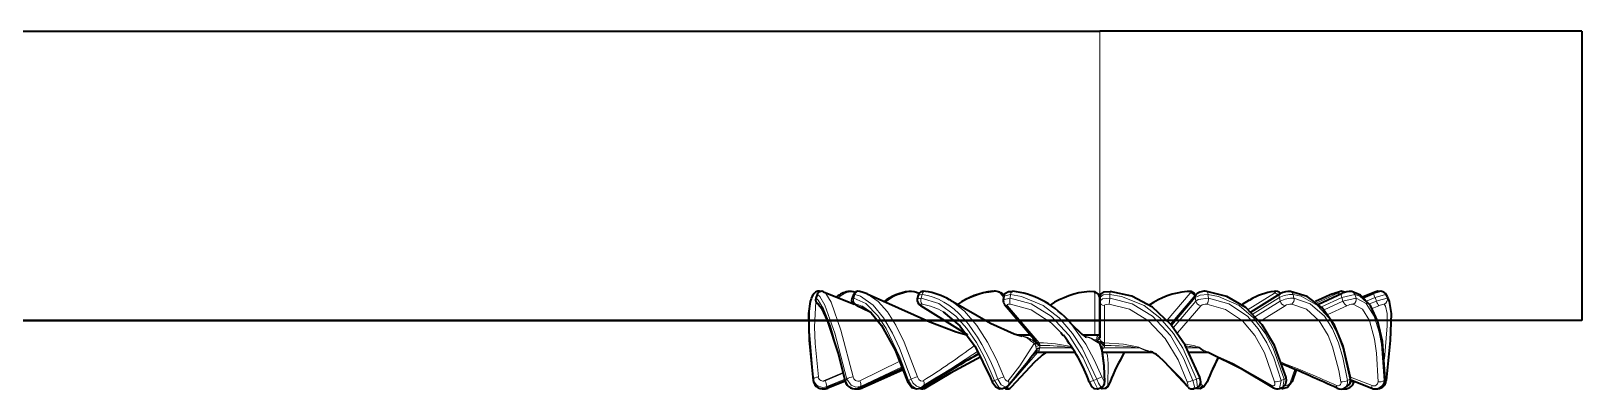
# Model space of a CAD drawing. Extents: x 145 to 857, y 42 to 790.
# Drawn here: x 442.71 to 458.79, y 372.99 to 376.7 of the extents above; entities that cross this region are included whole.
import ezdxf

# ---------------------------------------------------------------- set-up
doc = ezdxf.new("R2010")
doc.units = 0

msp = doc.modelspace()

# ---------------------------------------------------------------- linework, layer by layer
at = {"color": 7, "lineweight": 35}
for p, q in [((397.412, 376.697), (453.792, 376.697)), ((453.792, 373.697), (397.412, 373.697)), ((397.412, 373.697), (453.792, 373.697))]:
    msp.add_line(p, q, dxfattribs=at)
at = {"color": 7, "lineweight": 13, "ltscale": 0.075}
msp.add_line((453.792, 376.697), (453.792, 373.697), dxfattribs=at)
at = {"color": 7, "lineweight": 35, "ltscale": 0.125}
for p, q in [((458.792, 376.697), (453.792, 376.697)), ((458.792, 373.697), (453.792, 373.697)), ((458.792, 373.697), (453.792, 373.697))]:
    msp.add_line(p, q, dxfattribs=at)
at = {"color": 7, "lineweight": 35, "ltscale": 0.075}
msp.add_line((458.792, 376.697), (458.792, 373.697), dxfattribs=at)
at = {"color": 7, "lineweight": 35, "ltscale": 0.000807989}
msp.add_line((450.8, 373.923), (450.79, 373.893), dxfattribs=at)
at = {"color": 7, "lineweight": 35, "ltscale": 0.001002}
msp.add_line((450.862, 373.968), (450.847, 373.93), dxfattribs=at)
at = {"color": 7, "lineweight": 13, "ltscale": 6.22439e-05}
msp.add_line((450.85, 373.93), (450.847, 373.93), dxfattribs=at)
at = {"color": 7, "lineweight": 13, "ltscale": 0.001003}
msp.add_line((450.864, 373.967), (450.85, 373.93), dxfattribs=at)
at = {"color": 7, "lineweight": 13, "ltscale": 5.97095e-05}
msp.add_line((450.862, 373.968), (450.864, 373.967), dxfattribs=at)
at = {"color": 7, "lineweight": 13, "ltscale": 3.154e-05}
msp.add_line((450.927, 373.996), (450.928, 373.995), dxfattribs=at)
at = {"color": 7, "lineweight": 35, "ltscale": 0.008547}
msp.add_line((450.929, 373.995), (451.246, 373.867), dxfattribs=at)
at = {"color": 7, "lineweight": 35, "ltscale": 0.000986299}
msp.add_line((451.238, 373.965), (451.225, 373.928), dxfattribs=at)
at = {"color": 7, "lineweight": 13, "ltscale": 0.000986523}
msp.add_line((451.254, 373.967), (451.241, 373.93), dxfattribs=at)
at = {"color": 7, "lineweight": 35, "ltscale": 0.000948311}
for p, q in [((451.34, 373.988), (451.303, 373.998)), ((456.244, 373.988), (456.281, 373.998))]:
    msp.add_line(p, q, dxfattribs=at)
at = {"color": 7, "lineweight": 35, "ltscale": 0.001059}
for p, q in [((451.379, 373.973), (451.34, 373.988)), ((456.205, 373.973), (456.244, 373.988))]:
    msp.add_line(p, q, dxfattribs=at)
at = {"color": 7, "lineweight": 35, "ltscale": 0.000962949}
msp.add_line((451.909, 373.958), (451.9, 373.921), dxfattribs=at)
at = {"color": 7, "lineweight": 13, "ltscale": 0.001056}
msp.add_line((451.941, 373.93), (451.9, 373.921), dxfattribs=at)
at = {"color": 7, "lineweight": 13, "ltscale": 0.000391014}
msp.add_line((451.915, 373.972), (451.901, 373.98), dxfattribs=at)
at = {"color": 7, "lineweight": 13, "ltscale": 0.001048}
msp.add_line((451.909, 373.958), (451.95, 373.967), dxfattribs=at)
at = {"color": 7, "lineweight": 13, "ltscale": 0.000962981}
msp.add_line((451.95, 373.967), (451.941, 373.93), dxfattribs=at)
at = {"color": 7, "lineweight": 35, "ltscale": 0.000257241}
for p, q in [((452.243, 373.906), (452.234, 373.912)), ((455.341, 373.906), (455.35, 373.912))]:
    msp.add_line(p, q, dxfattribs=at)
at = {"color": 7, "lineweight": 13, "ltscale": 0.000209697}
msp.add_line((452.683, 373.999), (452.69, 373.995), dxfattribs=at)
at = {"color": 7, "lineweight": 13, "ltscale": 0.001386}
msp.add_line((452.794, 373.938), (452.758, 373.98), dxfattribs=at)
at = {"color": 7, "lineweight": 35, "ltscale": 0.000299729}
msp.add_line((452.799, 373.958), (452.791, 373.967), dxfattribs=at)
at = {"color": 7, "lineweight": 35, "ltscale": 0.000940671}
msp.add_line((452.796, 373.947), (452.791, 373.91), dxfattribs=at)
at = {"color": 7, "lineweight": 13, "ltscale": 0.001884}
msp.add_line((452.863, 373.93), (452.791, 373.91), dxfattribs=at)
at = {"color": 7, "lineweight": 13, "ltscale": 0.001866}
msp.add_line((452.796, 373.948), (452.868, 373.967), dxfattribs=at)
at = {"color": 7, "lineweight": 13, "ltscale": 0.000943004}
msp.add_line((452.868, 373.967), (452.863, 373.93), dxfattribs=at)
at = {"color": 7, "lineweight": 13, "ltscale": 8.88816e-05}
msp.add_line((453.684, 373.999), (453.685, 373.995), dxfattribs=at)
at = {"color": 7, "lineweight": 13, "ltscale": 0.010844}
msp.add_line((453.742, 373.546), (453.74, 373.98), dxfattribs=at)
at = {"color": 7, "lineweight": 35, "ltscale": 0.000931549}
msp.add_line((453.792, 373.934), (453.792, 373.897), dxfattribs=at)
at = {"color": 7, "lineweight": 35, "ltscale": 0.009737}
msp.add_line((453.792, 373.544), (453.792, 373.934), dxfattribs=at)
at = {"color": 7, "lineweight": 35, "ltscale": 0.009522}
msp.add_line((453.792, 373.897), (453.792, 373.516), dxfattribs=at)
at = {"color": 7, "lineweight": 13, "ltscale": 0.001623}
msp.add_line((453.89, 373.866), (453.898, 373.93), dxfattribs=at)
at = {"color": 7, "lineweight": 13, "ltscale": 0.000788781}
msp.add_line((453.898, 373.967), (453.9, 373.999), dxfattribs=at)
at = {"color": 7, "lineweight": 13, "ltscale": 0.000936217}
msp.add_line((453.898, 373.967), (453.898, 373.93), dxfattribs=at)
at = {"color": 7, "lineweight": 13, "ltscale": 0.009168}
msp.add_line((454.49, 373.701), (454.728, 373.98), dxfattribs=at)
at = {"color": 7, "lineweight": 35, "ltscale": 0.010163}
msp.add_line((454.528, 373.659), (454.793, 373.967), dxfattribs=at)
at = {"color": 7, "lineweight": 13, "ltscale": 0.009426}
msp.add_line((454.538, 373.647), (454.783, 373.934), dxfattribs=at)
at = {"color": 7, "lineweight": 13, "ltscale": 0.008928}
msp.add_line((454.788, 373.897), (454.556, 373.625), dxfattribs=at)
at = {"color": 7, "lineweight": 13, "ltscale": 0.000152576}
msp.add_line((454.697, 373.999), (454.692, 373.995), dxfattribs=at)
at = {"color": 7, "lineweight": 13, "ltscale": 0.000939914}
msp.add_line((454.783, 373.934), (454.788, 373.897), dxfattribs=at)
at = {"color": 7, "lineweight": 13, "ltscale": 0.000946146}
msp.add_line((454.914, 373.967), (454.92, 373.93), dxfattribs=at)
at = {"color": 7, "lineweight": 35, "ltscale": 0.002151}
msp.add_line((455.341, 373.906), (455.267, 373.862), dxfattribs=at)
at = {"color": 7, "lineweight": 13, "ltscale": 0.007965}
msp.add_line((455.332, 373.812), (455.603, 373.98), dxfattribs=at)
at = {"color": 7, "lineweight": 35, "ltscale": 0.008998}
msp.add_line((455.361, 373.786), (455.666, 373.976), dxfattribs=at)
at = {"color": 7, "lineweight": 13, "ltscale": 0.008003}
msp.add_line((455.383, 373.765), (455.655, 373.934), dxfattribs=at)
at = {"color": 7, "lineweight": 13, "ltscale": 0.007522}
msp.add_line((455.664, 373.897), (455.408, 373.738), dxfattribs=at)
at = {"color": 7, "lineweight": 13, "ltscale": 0.000232526}
msp.add_line((455.6, 373.999), (455.591, 373.995), dxfattribs=at)
at = {"color": 7, "lineweight": 13, "ltscale": 0.00096073}
msp.add_line((455.655, 373.934), (455.664, 373.897), dxfattribs=at)
at = {"color": 7, "lineweight": 13, "ltscale": 0.000967825}
msp.add_line((455.796, 373.967), (455.806, 373.93), dxfattribs=at)
at = {"color": 7, "lineweight": 35, "ltscale": 0.004863}
msp.add_line((456.205, 373.973), (456.028, 373.893), dxfattribs=at)
at = {"color": 7, "lineweight": 13, "ltscale": 0.005951}
msp.add_line((456.043, 373.88), (456.259, 373.98), dxfattribs=at)
at = {"color": 7, "lineweight": 35, "ltscale": 0.006752}
msp.add_line((456.06, 373.866), (456.305, 373.979), dxfattribs=at)
at = {"color": 7, "lineweight": 13, "ltscale": 0.005789}
msp.add_line((456.091, 373.837), (456.301, 373.934), dxfattribs=at)
at = {"color": 7, "lineweight": 13, "ltscale": 0.005365}
msp.add_line((456.314, 373.897), (456.119, 373.807), dxfattribs=at)
at = {"color": 7, "lineweight": 13, "ltscale": 0.00073942}
msp.add_line((456.244, 373.988), (456.273, 373.995), dxfattribs=at)
at = {"color": 7, "lineweight": 13, "ltscale": 0.003459}
msp.add_line((456.301, 373.934), (456.436, 373.967), dxfattribs=at)
at = {"color": 7, "lineweight": 13, "ltscale": 0.000983886}
msp.add_line((456.301, 373.934), (456.314, 373.897), dxfattribs=at)
at = {"color": 7, "lineweight": 13, "ltscale": 0.003465}
msp.add_line((456.449, 373.93), (456.314, 373.897), dxfattribs=at)
at = {"color": 7, "lineweight": 13, "ltscale": 0.000990692}
msp.add_line((456.436, 373.967), (456.449, 373.93), dxfattribs=at)
at = {"color": 7, "lineweight": 35, "ltscale": 0.003585}
msp.add_line((456.655, 373.995), (456.522, 373.941), dxfattribs=at)
at = {"color": 7, "lineweight": 13, "ltscale": 0.002593}
msp.add_line((456.522, 373.941), (456.618, 373.98), dxfattribs=at)
at = {"color": 7, "lineweight": 35, "ltscale": 0.002905}
msp.add_line((456.528, 373.936), (456.635, 373.98), dxfattribs=at)
at = {"color": 7, "lineweight": 13, "ltscale": 0.002204}
msp.add_line((456.564, 373.901), (456.646, 373.934), dxfattribs=at)
at = {"color": 7, "lineweight": 13, "ltscale": 0.001904}
msp.add_line((456.66, 373.897), (456.589, 373.868), dxfattribs=at)
at = {"color": 7, "lineweight": 13, "ltscale": 0.001018}
msp.add_line((456.618, 373.98), (456.656, 373.996), dxfattribs=at)
at = {"color": 7, "lineweight": 13, "ltscale": 0.000184025}
msp.add_line((456.624, 373.976), (456.618, 373.98), dxfattribs=at)
at = {"color": 7, "lineweight": 13, "ltscale": 0.00099873}
msp.add_line((456.646, 373.934), (456.66, 373.897), dxfattribs=at)
at = {"color": 7, "lineweight": 13, "ltscale": 0.001004}
msp.add_line((456.757, 373.967), (456.771, 373.93), dxfattribs=at)
at = {"color": 7, "lineweight": 35, "ltscale": 0.00080823}
msp.add_line((456.784, 373.923), (456.794, 373.893), dxfattribs=at)
at = {"color": 7, "lineweight": 35, "ltscale": 0.003623}
msp.add_line((451.273, 373.851), (451.405, 373.791), dxfattribs=at)
at = {"color": 7, "lineweight": 13, "ltscale": 0.003448}
msp.add_line((451.278, 373.85), (451.403, 373.792), dxfattribs=at)
at = {"color": 7, "lineweight": 13, "ltscale": 0.000342896}
msp.add_line((451.945, 373.85), (451.932, 373.854), dxfattribs=at)
at = {"color": 7, "lineweight": 35, "ltscale": 0.014264}
msp.add_line((451.932, 373.854), (452.416, 373.553), dxfattribs=at)
at = {"color": 7, "lineweight": 13, "ltscale": 0.013687}
msp.add_line((451.945, 373.85), (452.41, 373.562), dxfattribs=at)
at = {"color": 7, "lineweight": 35, "ltscale": 0.012537}
msp.add_line((452.805, 373.864), (453.131, 373.484), dxfattribs=at)
at = {"color": 7, "lineweight": 13, "ltscale": 0.012673}
msp.add_line((452.835, 373.85), (453.165, 373.466), dxfattribs=at)
at = {"color": 7, "lineweight": 13, "ltscale": 0.009604}
msp.add_line((453.84, 373.85), (453.842, 373.466), dxfattribs=at)
at = {"color": 7, "lineweight": 13, "ltscale": 0.00927}
msp.add_line((454.839, 373.85), (454.599, 373.568), dxfattribs=at)
at = {"color": 7, "lineweight": 13, "ltscale": 0.007681}
msp.add_line((455.713, 373.85), (455.452, 373.688), dxfattribs=at)
at = {"color": 7, "lineweight": 13, "ltscale": 0.00542}
msp.add_line((456.354, 373.85), (456.157, 373.759), dxfattribs=at)
at = {"color": 7, "lineweight": 13, "ltscale": 0.00185}
msp.add_line((456.687, 373.85), (456.618, 373.822), dxfattribs=at)
at = {"color": 7, "lineweight": 35, "ltscale": 0.04}
msp.add_line((453.792, 373.697), (452.192, 373.697), dxfattribs=at)
msp.add_line((453.792, 373.697), (452.192, 373.697), dxfattribs=at)
at = {"color": 7, "lineweight": 35, "ltscale": 0.00101}
msp.add_line((453.388, 373.573), (453.414, 373.543), dxfattribs=at)
at = {"color": 7, "lineweight": 35, "ltscale": 0.001348}
msp.add_line((453.493, 373.666), (453.457, 373.706), dxfattribs=at)
at = {"color": 7, "lineweight": 35, "ltscale": 0.039999}
msp.add_line((455.392, 373.697), (453.792, 373.697), dxfattribs=at)
msp.add_line((455.392, 373.697), (453.792, 373.697), dxfattribs=at)
at = {"color": 7, "lineweight": 13, "ltscale": 0.003397}
msp.add_line((453.077, 373.546), (452.941, 373.546), dxfattribs=at)
at = {"color": 7, "lineweight": 35, "ltscale": 0.00331}
msp.add_line((453.079, 373.544), (452.946, 373.544), dxfattribs=at)
at = {"color": 7, "lineweight": 13, "ltscale": 0.000492427}
msp.add_line((452.951, 373.543), (452.971, 373.542), dxfattribs=at)
at = {"color": 7, "lineweight": 13, "ltscale": 0.002763}
msp.add_line((453.081, 373.542), (452.971, 373.542), dxfattribs=at)
at = {"color": 7, "lineweight": 13, "ltscale": 0.000365451}
msp.add_line((453.08, 373.496), (453.065, 373.496), dxfattribs=at)
at = {"color": 7, "lineweight": 13, "ltscale": 0.000575256}
msp.add_line((453.103, 373.496), (453.08, 373.496), dxfattribs=at)
at = {"color": 7, "lineweight": 13, "ltscale": 0.000542227}
msp.add_line((453.08, 373.496), (453.1, 373.489), dxfattribs=at)
at = {"color": 7, "lineweight": 13, "ltscale": 9.69684e-05}
msp.add_line((453.1, 373.489), (453.101, 373.492), dxfattribs=at)
at = {"color": 7, "lineweight": 35, "ltscale": 0.000612081}
msp.add_line((453.12, 373.474), (453.1, 373.489), dxfattribs=at)
at = {"color": 7, "lineweight": 13, "ltscale": 0.000112608}
msp.add_line((453.103, 373.496), (453.101, 373.492), dxfattribs=at)
at = {"color": 7, "lineweight": 13, "ltscale": 0.000329152}
msp.add_line((453.103, 373.496), (453.111, 373.507), dxfattribs=at)
at = {"color": 7, "lineweight": 13, "ltscale": 0.000354117}
msp.add_line((453.103, 373.496), (453.117, 373.5), dxfattribs=at)
at = {"color": 7, "lineweight": 13, "ltscale": 0.000244788}
msp.add_line((453.104, 373.464), (453.112, 373.458), dxfattribs=at)
at = {"color": 7, "lineweight": 13, "ltscale": 0.00032714}
msp.add_line((453.112, 373.458), (453.121, 373.449), dxfattribs=at)
at = {"color": 7, "lineweight": 35, "ltscale": 0.000217625}
msp.add_line((453.121, 373.474), (453.128, 373.469), dxfattribs=at)
at = {"color": 7, "lineweight": 13, "ltscale": 0.000553808}
msp.add_line((453.14, 373.461), (453.121, 373.449), dxfattribs=at)
at = {"color": 7, "lineweight": 35, "ltscale": 0.000365297}
msp.add_line((453.14, 373.461), (453.128, 373.469), dxfattribs=at)
at = {"color": 7, "lineweight": 13, "ltscale": 0.000897186}
msp.add_line((453.166, 373.439), (453.131, 373.429), dxfattribs=at)
at = {"color": 7, "lineweight": 13, "ltscale": 0.000818168}
msp.add_line((453.131, 373.429), (453.137, 373.397), dxfattribs=at)
at = {"color": 7, "lineweight": 35, "ltscale": 0.000655116}
msp.add_line((453.16, 373.444), (453.14, 373.461), dxfattribs=at)
at = {"color": 7, "lineweight": 13, "ltscale": 0.00018453}
msp.add_line((453.165, 373.466), (453.158, 373.467), dxfattribs=at)
at = {"color": 7, "lineweight": 35, "ltscale": 0.000195469}
msp.add_line((453.16, 373.444), (453.166, 373.439), dxfattribs=at)
at = {"color": 7, "lineweight": 13, "ltscale": 0.000494211}
msp.add_line((453.168, 373.408), (453.164, 373.388), dxfattribs=at)
at = {"color": 7, "lineweight": 13, "ltscale": 0.000103785}
msp.add_line((453.171, 373.439), (453.167, 373.439), dxfattribs=at)
at = {"color": 7, "lineweight": 13, "ltscale": 0.000118796}
msp.add_line((453.169, 373.412), (453.168, 373.408), dxfattribs=at)
at = {"color": 7, "lineweight": 13, "ltscale": 0.008475}
msp.add_line((453.169, 373.412), (453.508, 373.412), dxfattribs=at)
at = {"color": 7, "lineweight": 13, "ltscale": 0.000484505}
msp.add_line((453.171, 373.439), (453.19, 373.439), dxfattribs=at)
at = {"color": 7, "lineweight": 13, "ltscale": 0.000173977}
msp.add_line((453.19, 373.439), (453.197, 373.438), dxfattribs=at)
at = {"color": 7, "lineweight": 13, "ltscale": 0.003177}
msp.add_line((453.742, 373.546), (453.615, 373.546), dxfattribs=at)
at = {"color": 7, "lineweight": 35, "ltscale": 0.004366}
msp.add_line((453.792, 373.544), (453.617, 373.544), dxfattribs=at)
at = {"color": 7, "lineweight": 13, "ltscale": 0.003934}
msp.add_line((453.779, 373.542), (453.622, 373.542), dxfattribs=at)
at = {"color": 7, "lineweight": 13, "ltscale": 0.001528}
msp.add_line((453.725, 373.496), (453.777, 373.464), dxfattribs=at)
at = {"color": 7, "lineweight": 13, "ltscale": 0.000308231}
msp.add_line((453.737, 373.496), (453.725, 373.496), dxfattribs=at)
at = {"color": 7, "lineweight": 13, "ltscale": 0.000617218}
msp.add_line((453.762, 373.496), (453.737, 373.496), dxfattribs=at)
at = {"color": 7, "lineweight": 13, "ltscale": 0.000665593}
msp.add_line((453.737, 373.496), (453.763, 373.489), dxfattribs=at)
at = {"color": 7, "lineweight": 13, "ltscale": 5.34276e-05}
msp.add_line((453.742, 373.544), (453.742, 373.546), dxfattribs=at)
at = {"color": 7, "lineweight": 13, "ltscale": 0.000404358}
msp.add_line((453.762, 373.496), (453.762, 373.513), dxfattribs=at)
at = {"color": 7, "lineweight": 13, "ltscale": 9.99713e-05}
msp.add_line((453.762, 373.496), (453.762, 373.492), dxfattribs=at)
at = {"color": 7, "lineweight": 13, "ltscale": 9.68332e-05}
msp.add_line((453.763, 373.489), (453.762, 373.492), dxfattribs=at)
at = {"color": 7, "lineweight": 35, "ltscale": 0.000702497}
msp.add_line((453.787, 373.474), (453.763, 373.489), dxfattribs=at)
at = {"color": 7, "lineweight": 13, "ltscale": 0.000234625}
msp.add_line((453.772, 373.552), (453.781, 373.551), dxfattribs=at)
at = {"color": 7, "lineweight": 13, "ltscale": 0.0002656}
msp.add_line((453.777, 373.464), (453.786, 373.458), dxfattribs=at)
at = {"color": 7, "lineweight": 13, "ltscale": 0.00032398}
msp.add_line((453.792, 373.544), (453.779, 373.542), dxfattribs=at)
at = {"color": 7, "lineweight": 13, "ltscale": 0.0003168}
msp.add_line((453.779, 373.542), (453.792, 373.542), dxfattribs=at)
at = {"color": 7, "lineweight": 13, "ltscale": 0.000298641}
msp.add_line((453.791, 373.544), (453.781, 373.551), dxfattribs=at)
at = {"color": 7, "lineweight": 35, "ltscale": 8.10334e-05}
msp.add_line((453.79, 373.544), (453.786, 373.545), dxfattribs=at)
at = {"color": 7, "lineweight": 13, "ltscale": 0.000370349}
msp.add_line((453.796, 373.469), (453.786, 373.458), dxfattribs=at)
at = {"color": 7, "lineweight": 13, "ltscale": 0.000359878}
msp.add_line((453.786, 373.458), (453.797, 373.449), dxfattribs=at)
at = {"color": 7, "lineweight": 13, "ltscale": 0.00052441}
msp.add_line((453.787, 373.474), (453.804, 373.487), dxfattribs=at)
at = {"color": 7, "lineweight": 35, "ltscale": 0.000236686}
msp.add_line((453.788, 373.474), (453.796, 373.469), dxfattribs=at)
at = {"color": 7, "lineweight": 35, "ltscale": 0.00038327}
msp.add_line((453.809, 373.461), (453.796, 373.469), dxfattribs=at)
at = {"color": 7, "lineweight": 13, "ltscale": 0.000418114}
msp.add_line((453.809, 373.461), (453.797, 373.449), dxfattribs=at)
at = {"color": 7, "lineweight": 35, "ltscale": 0.000661051}
msp.add_line((453.829, 373.444), (453.809, 373.461), dxfattribs=at)
at = {"color": 7, "lineweight": 13, "ltscale": 0.000732956}
msp.add_line((453.836, 373.439), (453.809, 373.429), dxfattribs=at)
at = {"color": 7, "lineweight": 13, "ltscale": 0.000320957}
msp.add_line((453.827, 373.408), (453.814, 373.407), dxfattribs=at)
at = {"color": 7, "lineweight": 13, "ltscale": 0.000371352}
msp.add_line((453.827, 373.408), (453.816, 373.397), dxfattribs=at)
at = {"color": 7, "lineweight": 13, "ltscale": 0.000166742}
msp.add_line((453.832, 373.412), (453.827, 373.408), dxfattribs=at)
at = {"color": 7, "lineweight": 13, "ltscale": 0.000585033}
msp.add_line((453.829, 373.444), (453.834, 373.467), dxfattribs=at)
at = {"color": 7, "lineweight": 35, "ltscale": 0.000200363}
msp.add_line((453.829, 373.444), (453.836, 373.439), dxfattribs=at)
at = {"color": 7, "lineweight": 13, "ltscale": 0.009237}
msp.add_line((454.202, 373.412), (453.832, 373.412), dxfattribs=at)
at = {"color": 7, "lineweight": 13, "ltscale": 0.000193618}
msp.add_line((453.842, 373.466), (453.834, 373.467), dxfattribs=at)
at = {"color": 7, "lineweight": 35, "ltscale": 0.0001091}
msp.add_line((453.841, 373.439), (453.836, 373.439), dxfattribs=at)
at = {"color": 7, "lineweight": 13, "ltscale": 0.000681036}
msp.add_line((453.841, 373.439), (453.842, 373.466), dxfattribs=at)
at = {"color": 7, "lineweight": 13, "ltscale": 0.000510443}
msp.add_line((453.841, 373.439), (453.861, 373.439), dxfattribs=at)
at = {"color": 7, "lineweight": 13, "ltscale": 0.000182368}
msp.add_line((453.861, 373.439), (453.868, 373.438), dxfattribs=at)
at = {"color": 7, "lineweight": 13, "ltscale": 0.000222666}
msp.add_line((454.202, 373.412), (454.21, 373.414), dxfattribs=at)
at = {"color": 7, "lineweight": 13, "ltscale": 0.003185}
msp.add_line((454.823, 373.412), (454.695, 373.412), dxfattribs=at)
at = {"color": 7, "lineweight": 13, "ltscale": 0.000265548}
msp.add_line((454.823, 373.412), (454.833, 373.414), dxfattribs=at)
at = {"color": 7, "lineweight": 13, "ltscale": 0.011573}
msp.add_line((451.72, 373.274), (451.304, 373.072), dxfattribs=at)
at = {"color": 7, "lineweight": 13, "ltscale": 0.012128}
msp.add_line((452.828, 372.998), (453.145, 373.365), dxfattribs=at)
at = {"color": 7, "lineweight": 13, "ltscale": 0.001573}
msp.add_line((453.089, 373.33), (453.133, 373.375), dxfattribs=at)
at = {"color": 7, "lineweight": 13, "ltscale": 0.001134}
msp.add_line((453.137, 373.395), (453.11, 373.358), dxfattribs=at)
at = {"color": 7, "lineweight": 13, "ltscale": 0.000537132}
msp.add_line((453.129, 373.365), (453.15, 373.367), dxfattribs=at)
at = {"color": 7, "lineweight": 35, "ltscale": 0.000991058}
msp.add_line((453.168, 373.364), (453.129, 373.364), dxfattribs=at)
at = {"color": 7, "lineweight": 13, "ltscale": 0.00012148}
msp.add_line((453.13, 373.365), (453.133, 373.369), dxfattribs=at)
at = {"color": 7, "lineweight": 13, "ltscale": 0.000513363}
msp.add_line((453.137, 373.395), (453.133, 373.375), dxfattribs=at)
at = {"color": 7, "lineweight": 13, "ltscale": 0.000154116}
msp.add_line((453.133, 373.375), (453.133, 373.369), dxfattribs=at)
at = {"color": 7, "lineweight": 13, "ltscale": 4.80712e-05}
msp.add_line((453.137, 373.397), (453.137, 373.395), dxfattribs=at)
at = {"color": 7, "lineweight": 13, "ltscale": 0.000276896}
msp.add_line((453.15, 373.367), (453.159, 373.374), dxfattribs=at)
at = {"color": 7, "lineweight": 13, "ltscale": 0.009633}
msp.add_line((453.536, 373.367), (453.15, 373.367), dxfattribs=at)
at = {"color": 7, "lineweight": 35, "ltscale": 0.009224}
msp.add_line((453.537, 373.364), (453.168, 373.364), dxfattribs=at)
at = {"color": 7, "lineweight": 13, "ltscale": 0.001408}
msp.add_line((453.184, 373.328), (453.227, 373.364), dxfattribs=at)
at = {"color": 7, "lineweight": 13, "ltscale": 0.012652}
msp.add_line((454.328, 373.367), (453.822, 373.367), dxfattribs=at)
at = {"color": 7, "lineweight": 35, "ltscale": 0.013058}
msp.add_line((454.345, 373.364), (453.822, 373.364), dxfattribs=at)
at = {"color": 7, "lineweight": 13, "ltscale": 0.000403508}
msp.add_line((454.328, 373.367), (454.344, 373.365), dxfattribs=at)
at = {"color": 7, "lineweight": 13, "ltscale": 0.004425}
msp.add_line((454.896, 373.367), (454.719, 373.367), dxfattribs=at)
at = {"color": 7, "lineweight": 35, "ltscale": 0.005003}
msp.add_line((454.921, 373.364), (454.721, 373.364), dxfattribs=at)
at = {"color": 7, "lineweight": 13, "ltscale": 0.000288735}
msp.add_line((454.896, 373.367), (454.908, 373.365), dxfattribs=at)
at = {"color": 7, "lineweight": 13, "ltscale": 0.000325617}
msp.add_line((454.908, 373.365), (454.921, 373.364), dxfattribs=at)
at = {"color": 7, "lineweight": 13, "ltscale": 0.000253269}
msp.add_line((454.914, 373.368), (454.923, 373.364), dxfattribs=at)
at = {"color": 7, "lineweight": 35, "ltscale": 8.36454e-05}
msp.add_line((454.92, 373.365), (454.923, 373.364), dxfattribs=at)
at = {"color": 7, "lineweight": 13, "ltscale": 0.000352029}
msp.add_line((450.821, 373.075), (450.823, 373.089), dxfattribs=at)
at = {"color": 7, "lineweight": 13, "ltscale": 0.005502}
msp.add_line((451.131, 373.157), (450.928, 373.072), dxfattribs=at)
at = {"color": 7, "lineweight": 13, "ltscale": 0.005108}
msp.add_line((451.133, 373.151), (450.944, 373.072), dxfattribs=at)
at = {"color": 7, "lineweight": 13, "ltscale": 0.005026}
msp.add_line((451.149, 373.088), (450.963, 373.012), dxfattribs=at)
at = {"color": 7, "lineweight": 13, "ltscale": 0.000501773}
msp.add_line((451.157, 373.075), (451.171, 373.089), dxfattribs=at)
at = {"color": 7, "lineweight": 35, "ltscale": 0.012517}
msp.add_line((451.749, 373.201), (451.292, 372.996), dxfattribs=at)
at = {"color": 7, "lineweight": 13, "ltscale": 0.012428}
msp.add_line((451.296, 372.998), (451.748, 373.203), dxfattribs=at)
at = {"color": 7, "lineweight": 13, "ltscale": 0.011962}
msp.add_line((451.744, 373.215), (451.311, 373.012), dxfattribs=at)
at = {"color": 7, "lineweight": 13, "ltscale": 0.011983}
msp.add_line((451.315, 372.998), (451.751, 373.196), dxfattribs=at)
at = {"color": 7, "lineweight": 35, "ltscale": 0.011646}
msp.add_line((451.755, 373.184), (451.329, 372.996), dxfattribs=at)
at = {"color": 7, "lineweight": 13, "ltscale": 0.000724587}
msp.add_line((451.81, 373.075), (451.835, 373.089), dxfattribs=at)
at = {"color": 7, "lineweight": 35, "ltscale": 0.004241}
msp.add_line((452.103, 373.103), (451.959, 373.013), dxfattribs=at)
at = {"color": 7, "lineweight": 13, "ltscale": 0.000902737}
msp.add_line((452.702, 373.075), (452.736, 373.089), dxfattribs=at)
at = {"color": 7, "lineweight": 13, "ltscale": 0.000992786}
msp.add_line((453.726, 373.075), (453.763, 373.089), dxfattribs=at)
at = {"color": 7, "lineweight": 13, "ltscale": 0.001392}
msp.add_line((453.763, 373.089), (453.814, 373.112), dxfattribs=at)
at = {"color": 7, "lineweight": 13, "ltscale": 0.000978518}
msp.add_line((454.758, 373.075), (454.794, 373.089), dxfattribs=at)
at = {"color": 7, "lineweight": 13, "ltscale": 0.002139}
msp.add_line((454.805, 373.004), (454.794, 373.089), dxfattribs=at)
at = {"color": 7, "lineweight": 13, "ltscale": 0.000863501}
msp.add_line((455.673, 373.075), (455.705, 373.089), dxfattribs=at)
at = {"color": 7, "lineweight": 13, "ltscale": 0.002112}
msp.add_line((455.689, 373.006), (455.705, 373.089), dxfattribs=at)
at = {"color": 7, "lineweight": 13, "ltscale": 0.003414}
msp.add_line((455.816, 373.19), (455.77, 373.061), dxfattribs=at)
at = {"color": 7, "lineweight": 35, "ltscale": 0.003206}
msp.add_line((455.829, 373.184), (455.786, 373.064), dxfattribs=at)
at = {"color": 7, "lineweight": 13, "ltscale": 0.000667858}
msp.add_line((456.361, 373.075), (456.384, 373.089), dxfattribs=at)
at = {"color": 7, "lineweight": 13, "ltscale": 0.006007}
msp.add_line((456.616, 373.023), (456.392, 373.11), dxfattribs=at)
at = {"color": 7, "lineweight": 35, "ltscale": 0.005855}
msp.add_line((456.394, 373.081), (456.612, 372.995), dxfattribs=at)
at = {"color": 7, "lineweight": 13, "ltscale": 0.00044777}
msp.add_line((456.74, 373.075), (456.751, 373.089), dxfattribs=at)
at = {"color": 7, "lineweight": 13, "ltscale": 0.000144838}
msp.add_line((456.751, 373.089), (456.753, 373.095), dxfattribs=at)
at = {"color": 7, "lineweight": 35, "ltscale": 0.005201}
msp.add_line((451.152, 373.071), (450.959, 372.995), dxfattribs=at)
at = {"color": 7, "lineweight": 13, "ltscale": 8.63336e-05}
msp.add_line((450.959, 372.995), (450.961, 372.998), dxfattribs=at)
at = {"color": 7, "lineweight": 13, "ltscale": 0.005148}
msp.add_line((450.961, 372.998), (451.152, 373.074), dxfattribs=at)
at = {"color": 7, "lineweight": 13, "ltscale": 0.000352825}
msp.add_line((450.961, 372.998), (450.963, 373.012), dxfattribs=at)
at = {"color": 7, "lineweight": 13, "ltscale": 0.000142202}
msp.add_line((450.972, 372.995), (450.967, 372.998), dxfattribs=at)
at = {"color": 7, "lineweight": 35, "ltscale": 0.00489}
msp.add_line((451.154, 373.067), (450.972, 372.995), dxfattribs=at)
at = {"color": 7, "lineweight": 13, "ltscale": 0.000512355}
msp.add_line((451.296, 372.998), (451.311, 373.012), dxfattribs=at)
at = {"color": 7, "lineweight": 13, "ltscale": 0.00021528}
msp.add_line((451.315, 372.998), (451.307, 373.002), dxfattribs=at)
at = {"color": 7, "lineweight": 35, "ltscale": 0.000723988}
msp.add_line((451.929, 372.996), (451.955, 373.01), dxfattribs=at)
at = {"color": 7, "lineweight": 13, "ltscale": 0.000431711}
msp.add_line((451.961, 372.998), (451.945, 373.005), dxfattribs=at)
at = {"color": 7, "lineweight": 35, "ltscale": 0.000128233}
msp.add_line((451.955, 373.01), (451.959, 373.013), dxfattribs=at)
at = {"color": 7, "lineweight": 35, "ltscale": 0.000908444}
msp.add_line((452.784, 372.992), (452.817, 373.005), dxfattribs=at)
at = {"color": 7, "lineweight": 35, "ltscale": 0.000476036}
msp.add_line((452.815, 372.991), (452.798, 372.997), dxfattribs=at)
at = {"color": 7, "lineweight": 13, "ltscale": 0.000403976}
msp.add_line((452.828, 372.998), (452.813, 373.003), dxfattribs=at)
at = {"color": 7, "lineweight": 35, "ltscale": 0.000992991}
msp.add_line((453.771, 372.99), (453.808, 373.004), dxfattribs=at)
at = {"color": 7, "lineweight": 35, "ltscale": 0.000545252}
msp.add_line((453.813, 372.99), (453.792, 372.998), dxfattribs=at)
at = {"color": 7, "lineweight": 13, "ltscale": 0.000265298}
msp.add_line((453.811, 372.998), (453.801, 373.001), dxfattribs=at)
at = {"color": 7, "lineweight": 13, "ltscale": 0.000195314}
msp.add_line((453.811, 372.998), (453.811, 373.006), dxfattribs=at)
at = {"color": 7, "lineweight": 13, "ltscale": 0.000187833}
msp.add_line((453.813, 372.99), (453.811, 372.998), dxfattribs=at)
at = {"color": 7, "lineweight": 13, "ltscale": 0.000417403}
msp.add_line((453.842, 373.056), (453.839, 373.072), dxfattribs=at)
at = {"color": 7, "lineweight": 13, "ltscale": 0.000424876}
msp.add_line((454.699, 373.023), (454.707, 373.008), dxfattribs=at)
at = {"color": 7, "lineweight": 35, "ltscale": 0.000986893}
msp.add_line((454.768, 372.991), (454.805, 373.004), dxfattribs=at)
at = {"color": 7, "lineweight": 35, "ltscale": 0.000359295}
msp.add_line((454.8, 372.992), (454.787, 372.997), dxfattribs=at)
at = {"color": 7, "lineweight": 13, "ltscale": 0.000256679}
msp.add_line((454.8, 372.992), (454.792, 372.998), dxfattribs=at)
at = {"color": 7, "lineweight": 13, "ltscale": 0.000660958}
msp.add_line((454.856, 373.023), (454.839, 373.043), dxfattribs=at)
at = {"color": 7, "lineweight": 13, "ltscale": 0.000131261}
msp.add_line((454.901, 373.061), (454.907, 373.061), dxfattribs=at)
at = {"color": 7, "lineweight": 13, "ltscale": 0.002106}
msp.add_line((455.673, 373.075), (455.657, 372.992), dxfattribs=at)
at = {"color": 7, "lineweight": 35, "ltscale": 0.000862145}
msp.add_line((455.657, 372.992), (455.689, 373.006), dxfattribs=at)
at = {"color": 7, "lineweight": 35, "ltscale": 0.000665599}
msp.add_line((456.332, 372.999), (456.355, 373.012), dxfattribs=at)
at = {"color": 7, "lineweight": 13, "ltscale": 0.000405793}
msp.add_line((456.404, 373.077), (456.4, 373.061), dxfattribs=at)
at = {"color": 7, "lineweight": 35, "ltscale": 0.000442916}
msp.add_line((456.721, 373.021), (456.733, 373.034), dxfattribs=at)
at = {"color": 7, "lineweight": 35}
for points in [[(450.79, 373.893), (450.772, 373.768), (450.78, 373.488), (450.821, 373.074)], [(451.274, 373.851), (451.237, 373.874), (451.223, 373.901), (451.225, 373.928)], [(451.379, 373.973), (452.031, 373.683), (452.303, 373.579), (452.423, 373.544)], [(452.243, 373.906), (452.658, 373.668), (452.905, 373.558), (452.987, 373.534)], [(452.796, 373.948), (452.809, 373.976), (452.845, 373.997), (452.887, 373.999)], [(453.792, 373.934), (453.78, 373.969), (453.745, 373.993), (453.684, 373.999)], [(453.792, 373.934), (453.804, 373.969), (453.839, 373.993), (453.9, 373.999)], [(454.829, 373.11), (454.679, 373.441), (454.53, 373.656), (454.339, 373.835), (454.124, 373.948), (453.9, 373.999)], [(454.788, 373.948), (454.775, 373.976), (454.739, 373.997), (454.697, 373.999)], [(455.725, 373.107), (455.604, 373.438), (455.477, 373.653), (455.307, 373.833), (455.111, 373.947), (454.901, 373.999)], [(456.393, 373.101), (456.317, 373.432), (456.227, 373.647), (456.099, 373.828), (455.943, 373.946), (455.771, 373.999)], [(456.753, 373.095), (456.722, 373.478), (456.675, 373.686), (456.599, 373.854), (456.496, 373.96), (456.406, 373.998)], [(456.738, 373.991), (456.705, 374), (456.656, 373.988), (456.635, 373.98)], [(456.794, 373.893), (456.812, 373.768), (456.804, 373.488), (456.763, 373.074)], [(450.871, 373.868), (450.877, 373.863), (450.906, 373.824), (450.97, 373.69), (451.079, 373.356), (451.153, 373.068)], [(451.321, 373.846), (451.421, 373.777), (451.53, 373.646), (451.671, 373.39), (451.798, 373.064)], [(452.17, 373.787), (452.342, 373.643), (452.502, 373.426), (452.661, 373.102), (452.677, 373.061)], [(453.493, 373.666), (453.605, 373.554), (453.646, 373.528), (453.654, 373.525)], [(453.811, 373.423), (453.836, 373.227), (453.842, 373.056)], [(452.56, 373.321), (452.246, 373.152), (451.989, 372.998)], [(452.544, 373.351), (452.327, 373.237), (452.054, 373.073)], [(452.877, 373.008), (453.12, 373.269), (453.184, 373.328)], [(454.707, 373.008), (454.464, 373.269), (454.4, 373.328)], [(454.923, 373.364), (455.257, 373.198), (455.595, 372.998)], [(454.805, 373.004), (454.829, 373.023), (454.84, 373.059), (454.829, 373.11)], [(455.689, 373.006), (455.719, 373.033), (455.729, 373.076), (455.725, 373.107)], [(451.798, 373.064), (451.843, 373.003), (451.897, 372.987), (451.929, 372.996)], [(452.677, 373.061), (452.713, 373.008), (452.751, 372.988), (452.784, 372.992)], [(453.684, 373.061), (453.707, 373.014), (453.731, 372.993), (453.766, 372.989), (453.771, 372.99)], [(453.9, 373.061), (453.876, 373.014), (453.853, 372.993), (453.818, 372.989), (453.813, 372.99)], [(454.907, 373.061), (454.871, 373.008), (454.833, 372.988), (454.8, 372.992)], [(455.786, 373.064), (455.74, 373.003), (455.687, 372.987), (455.655, 372.996)]]:
    msp.add_lwpolyline(points, dxfattribs=at)
at = {"color": 7, "lineweight": 13}
for points in [[(450.823, 373.089), (450.781, 373.587), (450.781, 373.806), (450.8, 373.923)], [(450.875, 373.112), (450.843, 373.46), (450.835, 373.632), (450.848, 373.893)], [(450.85, 373.93), (450.874, 373.908), (450.929, 373.818), (450.999, 373.641), (451.125, 373.204), (451.157, 373.075)], [(451.171, 373.089), (451.046, 373.566), (450.942, 373.857), (450.889, 373.946), (450.864, 373.967)], [(451.234, 373.112), (451.109, 373.595), (451.006, 373.887), (450.953, 373.975), (450.928, 373.995)], [(451.241, 373.93), (451.365, 373.872), (451.491, 373.744), (451.578, 373.615), (451.72, 373.318), (451.81, 373.075)], [(451.835, 373.089), (451.715, 373.409), (451.642, 373.565), (451.549, 373.724), (451.444, 373.855), (451.311, 373.949), (451.254, 373.967)], [(451.902, 373.112), (451.764, 373.474), (451.677, 373.649), (451.59, 373.785), (451.493, 373.895), (451.379, 373.973)], [(451.941, 373.93), (452.123, 373.872), (452.301, 373.743), (452.415, 373.614), (452.514, 373.468), (452.598, 373.314), (452.702, 373.075)], [(452.798, 373.112), (452.721, 373.293), (452.629, 373.473), (452.519, 373.644), (452.389, 373.793), (452.243, 373.906)], [(452.863, 373.93), (453.082, 373.871), (453.29, 373.742), (453.476, 373.542), (453.62, 373.31), (453.726, 373.075)], [(453.763, 373.089), (453.61, 373.41), (453.51, 373.563), (453.37, 373.724), (453.206, 373.852), (452.979, 373.947), (452.868, 373.967)], [(453.74, 373.98), (453.739, 373.984), (453.737, 373.986), (453.731, 373.99), (453.72, 373.994), (453.685, 373.995)], [(453.792, 373.934), (453.829, 373.962), (453.898, 373.967)], [(453.898, 373.93), (453.821, 373.922), (453.792, 373.897)], [(454.794, 373.089), (454.652, 373.41), (454.555, 373.563), (454.416, 373.724), (454.251, 373.851), (454.016, 373.947), (453.898, 373.967)], [(453.898, 373.93), (454.128, 373.871), (454.34, 373.741), (454.524, 373.541), (454.661, 373.308), (454.758, 373.075)], [(454.728, 373.98), (454.73, 373.984), (454.73, 373.988), (454.728, 373.991), (454.723, 373.993), (454.708, 373.996), (454.692, 373.995)], [(454.783, 373.934), (454.832, 373.959), (454.914, 373.967)], [(454.92, 373.93), (454.813, 373.913), (454.788, 373.897)], [(455.705, 373.089), (455.591, 373.41), (455.508, 373.564), (455.387, 373.725), (455.238, 373.852), (455.023, 373.947), (454.914, 373.967)], [(454.92, 373.93), (455.132, 373.871), (455.323, 373.741), (455.435, 373.612), (455.526, 373.465), (455.597, 373.309), (455.673, 373.075)], [(455.603, 373.98), (455.61, 373.986), (455.612, 373.988), (455.613, 373.991), (455.613, 373.992), (455.612, 373.993), (455.61, 373.995), (455.605, 373.996), (455.591, 373.995)], [(456.384, 373.089), (456.312, 373.409), (456.254, 373.565), (456.166, 373.725), (456.051, 373.854), (455.88, 373.948), (455.796, 373.967)], [(455.806, 373.93), (455.974, 373.871), (456.121, 373.741), (456.204, 373.612), (456.267, 373.465), (456.314, 373.312), (456.361, 373.075)], [(456.259, 373.98), (456.276, 373.989), (456.281, 373.993), (456.281, 373.994), (456.281, 373.995), (456.28, 373.996), (456.278, 373.996), (456.273, 373.995)], [(456.751, 373.089), (456.73, 373.409), (456.704, 373.566), (456.659, 373.725), (456.592, 373.856), (456.487, 373.949), (456.436, 373.967)], [(456.449, 373.93), (456.553, 373.872), (456.638, 373.742), (456.69, 373.576), (456.712, 373.452), (456.74, 373.075)], [(456.646, 373.934), (456.754, 373.968), (456.757, 373.967)], [(456.771, 373.93), (456.682, 373.905), (456.66, 373.897)], [(451.262, 373.866), (451.257, 373.866), (451.255, 373.866), (451.255, 373.865), (451.255, 373.863), (451.262, 373.858), (451.278, 373.85)], [(451.953, 373.866), (451.94, 373.866), (451.936, 373.864), (451.935, 373.863), (451.934, 373.862), (451.934, 373.86), (451.938, 373.855), (451.945, 373.85)], [(452.866, 373.866), (452.844, 373.865), (452.837, 373.863), (452.833, 373.86), (452.832, 373.856), (452.833, 373.853), (452.835, 373.85)], [(452.866, 373.866), (453.082, 373.807), (453.29, 373.672), (453.388, 373.573)], [(453.89, 373.866), (453.857, 373.863), (453.845, 373.858), (453.84, 373.853), (453.84, 373.85)], [(453.89, 373.866), (454.102, 373.813), (454.298, 373.695), (454.472, 373.509), (454.604, 373.289), (454.7, 373.061)], [(454.903, 373.866), (455.097, 373.812), (455.272, 373.694), (455.4, 373.542), (455.499, 373.363), (455.605, 373.061)], [(455.782, 373.866), (455.935, 373.813), (456.068, 373.695), (456.16, 373.541), (456.207, 373.424), (456.272, 373.178), (456.292, 373.061)], [(456.421, 373.866), (456.515, 373.813), (456.588, 373.696), (456.641, 373.503), (456.662, 373.358), (456.678, 373.061)], [(456.742, 373.866), (456.756, 373.847), (456.771, 373.77), (456.771, 373.64), (456.743, 373.301)], [(453.814, 373.112), (453.739, 373.283), (453.648, 373.451), (453.493, 373.666)], [(453.112, 373.458), (452.964, 373.226), (452.844, 373.072)], [(453.08, 373.496), (453.07, 373.507), (453.048, 373.521), (452.971, 373.542)], [(453.065, 373.496), (453.044, 373.515), (452.987, 373.534)], [(453.786, 373.458), (453.81, 373.383), (453.831, 373.226), (453.839, 373.072)], [(453.842, 373.466), (454.038, 373.453), (454.197, 373.419), (454.21, 373.414)], [(454.671, 373.456), (454.779, 373.435), (454.823, 373.42), (454.833, 373.414)], [(453.875, 373.023), (453.878, 373.251), (453.873, 373.333), (453.861, 373.364)], [(455.581, 373.023), (455.18, 373.251), (454.923, 373.364)], [(451.311, 373.012), (451.262, 373.005), (451.213, 373.026), (451.171, 373.089)], [(451.957, 373.012), (451.933, 373.004), (451.892, 373.016), (451.854, 373.052), (451.835, 373.089)], [(451.964, 373.072), (451.955, 373.069), (451.935, 373.072), (451.917, 373.086), (451.902, 373.112)], [(452.817, 373.005), (452.769, 373.03), (452.736, 373.089)], [(452.844, 373.072), (452.839, 373.069), (452.832, 373.069), (452.826, 373.072), (452.813, 373.085), (452.798, 373.112)], [(453.808, 373.004), (453.78, 373.049), (453.763, 373.089)], [(453.839, 373.072), (453.838, 373.07), (453.838, 373.069), (453.836, 373.069), (453.834, 373.072), (453.826, 373.085), (453.814, 373.112)], [(451.157, 373.075), (451.185, 373.024), (451.232, 372.995), (451.282, 372.993), (451.296, 372.998)], [(451.81, 373.075), (451.84, 373.024), (451.881, 372.995), (451.909, 372.991), (451.932, 372.998)], [(452.702, 373.075), (452.745, 373.007), (452.784, 372.992)], [(453.726, 373.075), (453.767, 372.992), (453.771, 372.99)], [(453.899, 373.061), (453.885, 373.031), (453.88, 373.022), (453.878, 373.02), (453.877, 373.02), (453.876, 373.022), (453.875, 373.023)], [(454.7, 373.061), (454.707, 373.035), (454.708, 373.025), (454.707, 373.021), (454.706, 373.02), (454.704, 373.02), (454.703, 373.02), (454.699, 373.023)], [(454.758, 373.075), (454.773, 373.013), (454.768, 372.991)], [(454.901, 373.061), (454.886, 373.035), (454.877, 373.025), (454.869, 373.021), (454.865, 373.02), (454.86, 373.021), (454.856, 373.023)], [(455.605, 373.061), (455.608, 373.039), (455.606, 373.03), (455.6, 373.022), (455.591, 373.02), (455.581, 373.023)], [(455.77, 373.061), (455.758, 373.04), (455.741, 373.026), (455.723, 373.02), (455.709, 373.023)]]:
    msp.add_lwpolyline(points, dxfattribs=at)
at = {"color": 7, "lineweight": 35}
for centre, radius, start, end in [((450.923, 373.891), 0.126, 128.0029, 165.0358), ((450.895, 373.913), 0.0507, 159.4814, 241.9302), ((450.878, 373.937), 0.0628, 74.642, 120.9933), ((450.909, 373.949), 0.0504, 67.2134, 158.3764), ((451.238, 373.728), 0.276, 102.3804, 129.4133), ((451.198, 373.849), 0.15, 67.8959, 96.9657), ((451.288, 373.946), 0.0536, 73.5665, 159.7007), ((451.883, 373.464), 0.539, 97.4573, 127.3643), ((451.83, 373.824), 0.175, 60.1286, 95.5045), ((451.959, 373.909), 0.0604, 168.7121, 243.845), ((451.967, 373.939), 0.0617, 74.196, 161.5588), ((451.895, 373.342), 0.663, 59.253, 82.2612), ((452.759, 373.234), 0.769, 95.7128, 125.1511), ((452.705, 373.868), 0.132, 48.6039, 99.6179), ((452.849, 373.903), 0.0588, 173.1846, 220.7882), ((453.77, 373.1), 0.903, 95.466, 123.0477), ((454.789, 373.136), 0.868, 96.0929, 123.8356), ((454.879, 373.868), 0.132, 80.3821, 131.3961), ((455.689, 373.342), 0.663, 97.7388, 120.747), ((455.615, 373.934), 0.0666, 39.967, 103.4005), ((455.754, 373.824), 0.175, 84.4955, 119.8714), ((456.296, 373.942), 0.0575, 54.5144, 104.7306), ((456.389, 373.821), 0.178, 84.9726, 117.7892), ((456.675, 373.948), 0.0513, 75.0772, 112.3875), ((456.661, 373.891), 0.126, 14.9642, 51.9971), ((451.957, 372.414), 1.844, 20.5394, 37.7695), ((445.92, 378.863), 9.056, 319.8438, 322.5659), ((453.359, 373.059), 0.383, 126.507, 135.2102), ((453.363, 373.118), 0.276, 116.6382, 130.5554), ((455.943, 372.259), 2.195, 149.7651, 158.575), ((454.236, 373.141), 0.248, 48.7153, 71.6327), ((457.441, 372.077), 2.718, 152.7582, 158.7759), ((448.009, 354.996), 19.798, 65.3872, 67.1975), ((456.308, 373.084), 0.086, 302.9142, 11.4274), ((456.662, 373.092), 0.0912, 320.8629, 1.5864), ((450.921, 373.088), 0.101, 188.2258, 292.3582), ((450.934, 373.088), 0.101, 266.3276, 291.8702), ((451.254, 373.091), 0.103, 192.9073, 291.7686), ((451.293, 373.074), 0.0863, 257.6009, 295.1599), ((451.952, 373.055), 0.0678, 247.8549, 302.9829), ((452.833, 373.043), 0.0557, 251.56, 321.3654), ((452.794, 373.062), 0.0607, 292.3195, 320.3956), ((453.789, 373.053), 0.0528, 291.1496, 2.9517), ((454.751, 373.043), 0.0557, 218.6346, 288.44), ((455.632, 373.055), 0.0678, 237.0171, 292.1451), ((456.291, 373.07), 0.0832, 244.1798, 299.9181), ((456.329, 373.092), 0.105, 259.6525, 346.593), ((456.649, 373.082), 0.095, 247.0263, 319.6171), ((456.664, 373.087), 0.0999, 265.4877, 352.117)]:
    msp.add_arc(centre, radius, start, end, dxfattribs=at)
at = {"color": 7, "lineweight": 13}
for centre, radius, start, end in [((450.873, 373.95), 0.0489, 68.189, 125.009), ((450.895, 373.911), 0.049, 156.8271, 247.2852), ((450.91, 373.949), 0.0497, 68.8698, 158.4434), ((451.257, 373.75), 0.252, 102.2539, 133.3784), ((451.188, 373.96), 0.0394, 65.7145, 103.5799), ((451.209, 373.879), 0.117, 68.0611, 92.776), ((451.234, 373.913), 0.0182, 67.5466, 122.1323), ((451.247, 373.95), 0.0178, 67.8776, 122.8106), ((451.288, 373.908), 0.0506, 154.9747, 239.0019), ((451.296, 373.956), 0.0432, 69.4992, 164.158), ((451.897, 373.472), 0.528, 97.3847, 128.2254), ((451.816, 373.975), 0.024, 58.7502, 96.6339), ((451.839, 373.864), 0.132, 61.8307, 94.5847), ((451.903, 373.953), 0.0275, 58.859, 93.8421), ((451.996, 373.906), 0.06, 156.2897, 222.6893), ((451.988, 373.962), 0.0378, 96.1541, 171.8541), ((452.767, 373.223), 0.776, 95.7105, 125.0169), ((452.707, 373.899), 0.0968, 57.3468, 99.6559), ((452.761, 373.939), 0.0414, 41.6555, 93.7651), ((452.964, 373.899), 0.105, 163.1221, 199.0269), ((453.77, 373.095), 0.904, 95.3805, 122.7725), ((453.744, 373.932), 0.0485, 2.6881, 94.5689), ((453.84, 373.899), 0.0481, 182.4167, 270.0336), ((454.782, 373.141), 0.859, 95.9946, 123.6041), ((454.728, 373.925), 0.0555, 26.7869, 90.6126), ((454.823, 373.94), 0.0409, 140.3673, 189.0043), ((454.843, 373.906), 0.0556, 189.39, 266.4664), ((454.818, 373.92), 0.102, 327.3525, 5.3701), ((455.676, 373.363), 0.638, 97.6442, 120.7188), ((455.601, 373.931), 0.0494, 36.1118, 87.6295), ((455.69, 373.948), 0.0375, 129.3728, 201.3201), ((455.788, 373.687), 0.281, 88.4092, 118.3683), ((455.797, 373.65), 0.28, 88.2165, 118.3557), ((455.724, 373.909), 0.0608, 192.0761, 259.2556), ((455.761, 373.966), 0.0347, 2.3479, 73.0655), ((455.742, 373.916), 0.0652, 308.5208, 12.3339), ((456.256, 373.95), 0.031, 36.2629, 84.0951), ((456.394, 373.957), 0.0428, 14.4756, 74.2387), ((456.396, 373.914), 0.0548, 296.6875, 16.7205), ((456.778, 373.93), 0.122, 195.6721, 220.9839), ((456.711, 373.95), 0.0486, 20.5521, 54.7678), ((456.724, 373.913), 0.0506, 291.4875, 20.1563), ((456.701, 373.904), 0.0847, 13.2487, 48.865), ((456.721, 373.874), 0.0751, 14.0401, 47.8869), ((451.203, 373.591), 0.281, 65.1878, 77.9371), ((451.871, 373.301), 0.57, 58.3043, 81.6983), ((452.835, 373.891), 0.0407, 220.6494, 268.747), ((454.889, 373.778), 0.0878, 80.5598, 124.5238), ((455.773, 373.742), 0.124, 85.9742, 119.2534), ((456.421, 373.722), 0.144, 90.1841, 117.6047), ((456.758, 373.716), 0.151, 95.9931, 117.9867), ((447.815, 379.673), 7.795, 302.1511, 306.8881), ((453.249, 373.682), 0.261, 225.3299, 236.3976), ((453.102, 373.517), 0.0248, 267.8192, 310.9419), ((453.1, 373.493), 0.0369, 289.6452, 320.088), ((453.076, 373.413), 0.0574, 15.674, 38.1233), ((453.17, 373.516), 0.0509, 214.8599, 256.3655), ((453.163, 373.383), 0.0298, 79.7518, 151.9799), ((453.161, 373.379), 0.0288, 77.673, 147.3746), ((453.121, 373.453), 0.0403, 347.5385, 20.7852), ((453.169, 372.08), 1.385, 76.2024, 90.1686), ((453.119, 373.443), 0.0514, 354.8435, 26.2431), ((453.152, 373.424), 0.0205, 324.3297, 47.1698), ((453.187, 371.065), 2.373, 82.2869, 89.7434), ((453.59, 373.24), 0.296, 60.1061, 81.0812), ((453.603, 373.292), 0.238, 59.0354, 77.4876), ((453.743, 373.625), 0.0788, 269.3174, 291.4151), ((453.799, 373.51), 0.0376, 122.159, 175.2464), ((453.764, 373.542), 0.0287, 267.2896, 356.5958), ((453.764, 373.525), 0.0287, 267.2833, 356.5953), ((453.766, 373.52), 0.0273, 263.2882, 350.4718), ((453.79, 373.57), 0.0254, 224.2773, 269.4136), ((453.847, 373.522), 0.0559, 186.8086, 218.7909), ((453.752, 373.408), 0.0603, 20.0225, 42.2623), ((453.845, 373.516), 0.0498, 214.6427, 257.484), ((453.828, 373.388), 0.0249, 79.5118, 122.7861), ((453.825, 373.427), 0.0164, 296.0942, 47.8401), ((453.878, 371.341), 2.096, 81.1246, 90.2702), ((454.575, 374.265), 0.931, 246.3428, 254.6024), ((454.574, 374.266), 0.926, 246.8797, 253.7201), ((454.632, 372.543), 0.89, 77.6503, 86.6221), ((455.024, 373.66), 0.319, 230.9165, 246.4027), ((455.051, 373.708), 0.366, 233.445, 247.9935), ((473.993, 337.478), 41.798, 120.8897, 121.8109), ((458.408, 362.958), 11.944, 119.4315, 121.905), ((443.953, 386.17), 15.4, 301.9519, 303.8413), ((453.159, 373.358), 0.0307, 80.962, 146.6126), ((453.14, 373.389), 0.0242, 322.3856, 357.8), ((453.212, 373.569), 0.205, 262.6318, 274.2841), ((453.845, 373.524), 0.161, 261.6647, 275.8989), ((455.936, 372.261), 2.188, 149.7104, 158.5389), ((452.206, 370.883), 3.285, 40.6463, 48.0941), ((454.906, 373.344), 0.0252, 72.4845, 114.0044), ((457.376, 372.096), 2.656, 152.4743, 158.6783), ((454.913, 373.338), 0.0275, 68.4276, 101.6764), ((451.363, 362.192), 11.882, 65.7321, 68.7141), ((450.923, 373.106), 0.102, 189.4926, 293.1), ((450.924, 373.119), 0.0505, 188.4363, 293.3186), ((451.241, 372.987), 0.125, 93.2601, 124.3872), ((451.287, 373.122), 0.0531, 191.1391, 289.1964), ((451.935, 372.901), 0.213, 98.9519, 118.063), ((452.91, 372.706), 0.421, 105.3425, 114.4285), ((455.699, 373.118), 0.0282, 280.2602, 336.3489), ((456.312, 373.071), 0.0735, 306.0574, 14.0275), ((456.379, 373.103), 0.0146, 291.1468, 353.0407), ((456.668, 373.087), 0.083, 321.0885, 1.7535), ((450.921, 373.092), 0.102, 189.6593, 292.7284), ((450.785, 372.988), 0.18, 7.7168, 28.117), ((451.162, 373.068), 0.00853, 126.8676, 183.6408), ((451.281, 373.068), 0.0777, 267.603, 295.2103), ((451.324, 373.011), 0.0161, 232.9888, 288.716), ((451.815, 373.056), 0.0191, 106.0074, 157.2328), ((451.938, 373.028), 0.0371, 252.2783, 306.954), ((451.975, 373.026), 0.0312, 243.2328, 298.0707), ((452.726, 372.998), 0.0809, 107.2233, 127.634), ((452.814, 373.005), 0.0153, 275.2196, 330.1776), ((452.845, 373.038), 0.0436, 246.843, 317.0643), ((452.806, 373.049), 0.0439, 322.6602, 31.4465), ((453.639, 373.255), 0.199, 283.316, 295.9507), ((453.829, 373.046), 0.0513, 248.9287, 334.1948), ((454.692, 373.21), 0.149, 272.9778, 295.972), ((454.809, 373.048), 0.0532, 251.6168, 332.8095), ((455.612, 373.024), 0.0312, 180.8597, 235.6991), ((455.609, 373.208), 0.148, 268.4666, 295.5163), ((455.663, 373.042), 0.0479, 269.1029, 323.6179), ((455.777, 373.078), 0.0177, 247.9251, 301.9083), ((456.262, 373.051), 0.0315, 241.1531, 18.2987), ((456.272, 373.015), 0.0265, 161.0662, 227.6057), ((456.304, 373.187), 0.126, 264.7755, 297.3225), ((456.289, 373.057), 0.0735, 306.0077, 13.8551), ((456.346, 373.076), 0.0561, 298.9246, 345.0967), ((456.411, 373.093), 0.0326, 249.9016, 307.4783), ((456.658, 373.001), 0.0474, 151.7139, 187.5041), ((456.635, 373.062), 0.0428, 243.465, 358.7041), ((456.694, 373.147), 0.0861, 259.4467, 302.8705), ((456.657, 373.073), 0.083, 321.0681, 1.5636), ((456.749, 373.079), 0.0148, 268.9287, 346.0564)]:
    msp.add_arc(centre, radius, start, end, dxfattribs=at)
for centre, major_axis, ratio, start_param, end_param in [((435.274, 290.755), (-16.713, -83.206), 0.082829, 3.012378, 3.14693), ((452.881, 373.949), (-0.0054, -0.0497), 0.322233, 3.141593, 4.371235), ((454.896, 373.949), (-0.0055, -0.0497), 0.358107, 1.986266, 3.141493), ((456.326, 373.934), (0.021, -0.0454), 0.464282, 3.141593, 4.50129), ((456.339, 373.897), (0.021, -0.0454), 0.464285, 4.501298, 6.029625), ((456.654, 373.934), (0.0188, -0.0463), 0.161243, 3.03521, 4.647041), ((450.873, 373.093), (0.0497, 0.0057), 0.357597, 1.491101, 3.059194), ((454.782, 373.093), (0.0471, 0.0169), 0.167381, 4.918698, 6.486792), ((451.286, 373.055), (0.0211, -0.0453), 0.472412, 0.158529, 1.742935), ((451.932, 373.055), (0.0266, -0.0423), 0.717317, 6.233419, 7.817825)]:
    msp.add_ellipse(centre, major_axis=major_axis, ratio=ratio, start_param=start_param, end_param=end_param, dxfattribs=at)
at = {"color": 7, "lineweight": 35}
msp.add_ellipse((446.873, 355.82), major_axis=(-6.203, -18.138), ratio=0.211203, start_param=3.032128, end_param=3.189044, dxfattribs=at)

doc.saveas('drawing.dxf')
